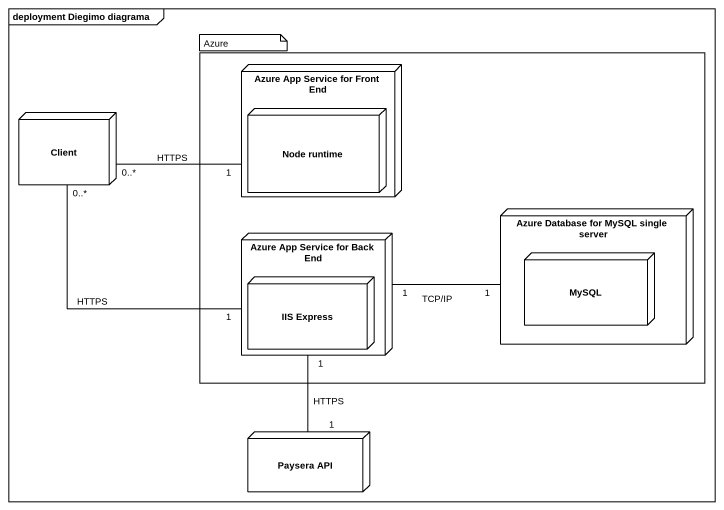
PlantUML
@startuml
mainframe deployment Diegimo diagrama
rectangle " " as rectangle1 {
  node "Azure App Service for Front End" as Azure_App_Service_for_Front {
    node "Node runtime" as Node_runtime
  }
  node "Azure App Service for Back End" as Azure_App_Service_for_Back {
    node "IIS Express" as IIS_Express
  }
  node "Azure Database for MySQL single server" as Azure_Database_for_MySQL {
    node MySQL
  }
}
node Client
node "Paysera API" as Paysera_API
Client "0..*" -right- "1" Azure_App_Service_for_Front : HTTPS
Client "0..*" -right- "1" Azure_App_Service_for_Back : HTTPS
Azure_App_Service_for_Back "1" -right- "1" Azure_Database_for_MySQL : TCP/IP
Paysera_API "1" -up- "1" Azure_App_Service_for_Back : HTTPS
note as N1
  Azure
end note
@enduml
